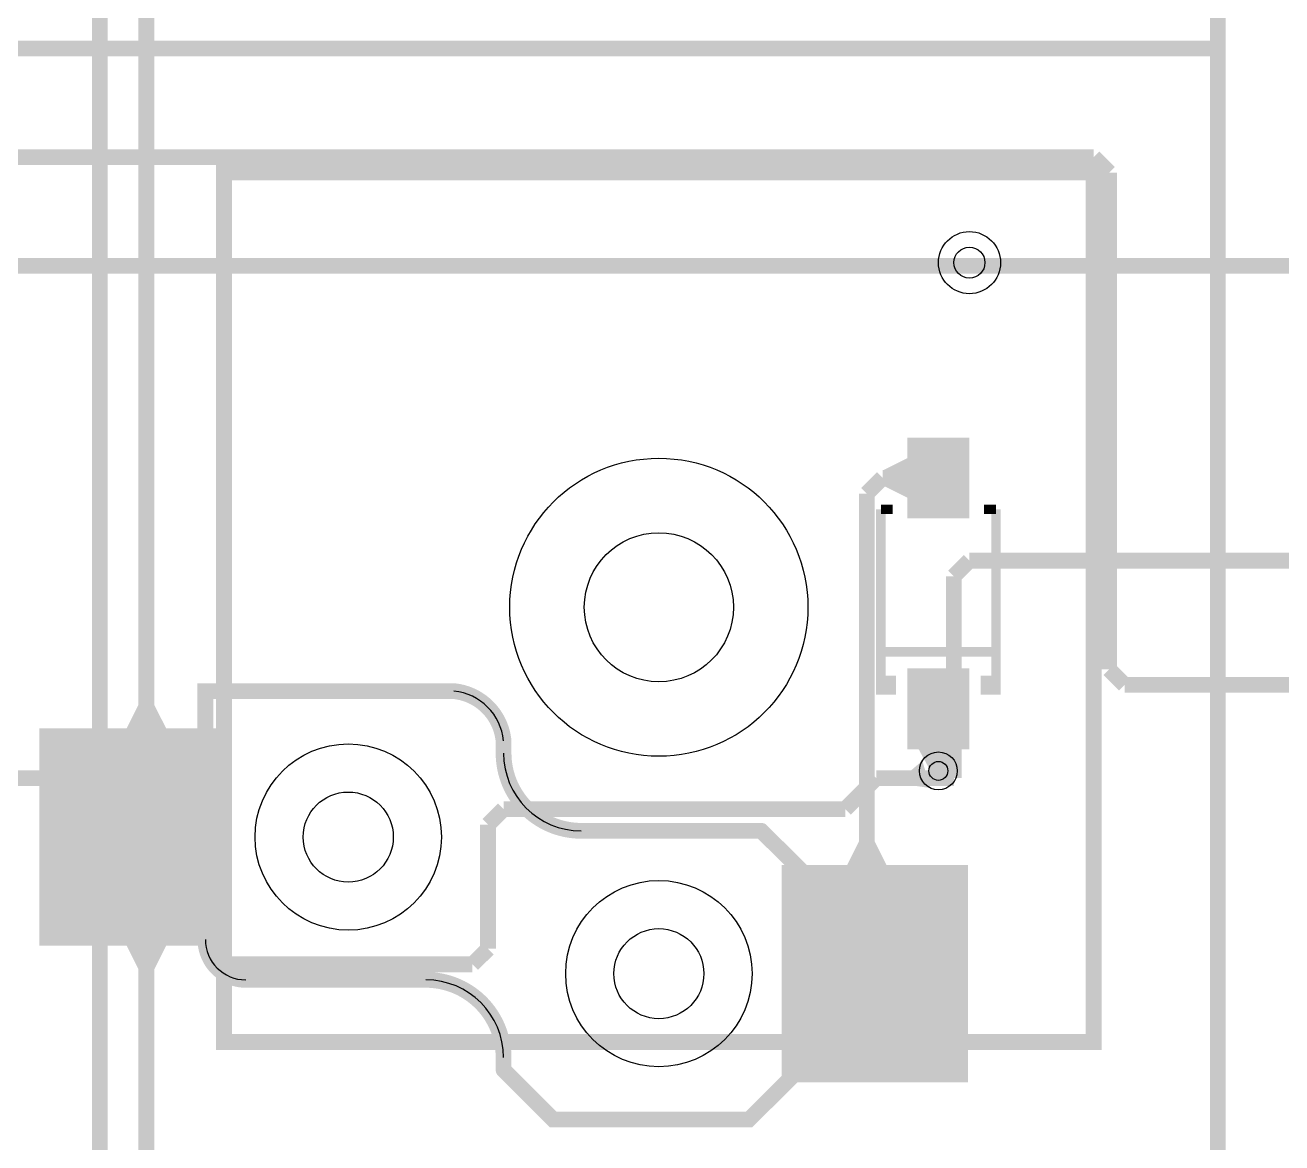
# Model space of a CAD drawing. Header units: millimetres. Extents: x -992 to -826, y 770 to 901.
# Drawn here: x -937.28 to -917.05, y 856.14 to 874.14 of the extents above; entities that cross this region are included whole.
import ezdxf

# ---------------------------------------------------------------- set-up
doc = ezdxf.new("R2010")
doc.units = ezdxf.units.MM
for name, color, linetype, true_color in [('BottomLayer', 7, 'Continuous', 0x0000ff), ('BottomPasteMaskLayer', 7, 'Continuous', 0x800000), ('BottomSilkLayer', 7, 'Continuous', 0x66cc33), ('BottomSolderMaskLayer', 7, 'Continuous', 0xaa00ff), ('Document', 7, 'Continuous', 0xffffff), ('Hole', 7, 'Continuous', 0x222222), ('Multi-Layer', 7, 'Continuous', 0xc0c0c0), ('TopLayer', 7, 'Continuous', 0xff0000), ('TopSilkLayer', 7, 'Continuous', 0xffcc00)]:
    doc.layers.add(name, color=color, linetype=linetype, true_color=true_color)

msp = doc.modelspace()

# ---------------------------------------------------------------- hatches: boundary and pattern name
at = {"layer": 'BottomLayer'}
for points in [[(-922.081838963678, 866.2017526035054), (-922.081838963678, 867.5017526035053), (-923.081838963678, 867.5017526035053), (-923.081838963678, 866.2017526035054)], [(-923.0818364236729, 867.1691643383289), (-923.0818364236729, 866.5341630683263), (-923.4628371856745, 866.7246634493271), (-923.4628371856745, 866.9786639573281)], [(-922.081838963678, 862.4827533655069), (-922.081838963678, 863.7827533655069), (-923.081838963678, 863.7827533655069), (-923.081838963678, 862.4827533655069)], [(-935.014378968758, 862.8177800355602), (-935.6493802387606, 862.8177800355602), (-935.4588798577598, 863.1987807975618), (-935.2048793497588, 863.1987807975618)], [(-937.0568707137415, 859.3177800355602), (-934.0568707137415, 859.3177800355602), (-934.0568707137415, 862.8177800355602), (-937.0568707137415, 862.8177800355602)], [(-922.8993421386843, 862.4827533655069), (-922.2643408686819, 862.4827533655069), (-922.4548412496825, 862.1328168656339), (-922.7088417576836, 862.1328168656339)], [(-922.3532766065533, 862.3344094488191), (-922.8104775209551, 862.3344856489715), (-922.7088417576836, 862.5478282956567), (-922.4548412496825, 862.5477876555755)], [(-923.4162585725172, 860.6176276352554), (-924.0512598425198, 860.6176276352554), (-923.860759461519, 860.998628397257), (-923.606758953518, 860.998628397257)], [(-925.1068580137161, 857.1176276352554), (-922.1068580137162, 857.1176276352554), (-922.1068580137162, 860.6176276352554), (-925.1068580137161, 860.6176276352554)], [(-935.6493802387606, 859.3177774955551), (-935.014378968758, 859.3177774955551), (-935.2048793497588, 858.9367767335536), (-935.4588798577598, 858.9367767335536)]]:
    msp.add_hatch(color=256, dxfattribs=at).paths.add_polyline_path(points)
at = {"layer": 'BottomPasteMaskLayer'}
for points in [[(-922.081838963678, 866.2017526035054), (-922.081838963678, 867.5017526035053), (-923.081838963678, 867.5017526035053), (-923.081838963678, 866.2017526035054)], [(-922.081838963678, 862.4827533655069), (-922.081838963678, 863.7827533655069), (-923.081838963678, 863.7827533655069), (-923.081838963678, 862.4827533655069)], [(-937.0568707137415, 859.3177800355602), (-934.0568707137415, 859.3177800355602), (-934.0568707137415, 862.8177800355602), (-937.0568707137415, 862.8177800355602)], [(-925.1068580137161, 857.1176276352554), (-922.1068580137162, 857.1176276352554), (-922.1068580137162, 860.6176276352554), (-925.1068580137161, 860.6176276352554)]]:
    msp.add_hatch(color=256, dxfattribs=at).paths.add_polyline_path(points)
at = {"layer": 'BottomSilkLayer'}
for points in [[(-923.5843586487174, 863.6677800355602), (-923.2643688087377, 863.6677800355602), (-923.2643688087377, 863.362979425959), (-923.5843586487174, 863.362979425959)], [(-921.5795326390654, 863.6677800355602), (-921.8995224790451, 863.6677800355602), (-921.8995224790451, 863.362979425959), (-921.5795326390654, 863.362979425959)]]:
    msp.add_hatch(color=256, dxfattribs=at).paths.add_polyline_path(points)
at = {"layer": 'BottomSolderMaskLayer'}
for points in [[(-922.081838963678, 866.2017526035054), (-922.081838963678, 867.5017526035053), (-923.081838963678, 867.5017526035053), (-923.081838963678, 866.2017526035054)], [(-922.081838963678, 862.4827533655069), (-922.081838963678, 863.7827533655069), (-923.081838963678, 863.7827533655069), (-923.081838963678, 862.4827533655069)], [(-937.0568707137415, 859.3177800355602), (-934.0568707137415, 859.3177800355602), (-934.0568707137415, 862.8177800355602), (-937.0568707137415, 862.8177800355602)], [(-925.1068580137161, 857.1176276352554), (-922.1068580137162, 857.1176276352554), (-922.1068580137162, 860.6176276352554), (-925.1068580137161, 860.6176276352554)]]:
    msp.add_hatch(color=256, dxfattribs=at).paths.add_polyline_path(points)
at = {"layer": 'Document'}
for points in [[(-922.4859080518162, 867.0027813055627), (-922.6779324358649, 867.0027813055627), (-922.6779324358649, 866.2347853695709), (-922.4859080518162, 866.2347853695709)], [(-922.9659436118873, 866.714820929642), (-922.9659436118873, 866.5227965455932), (-922.1979476758954, 866.5227965455932), (-922.1979476758954, 866.714820929642)], [(-922.4549453898909, 862.9357759715521), (-922.6469697739396, 862.9357759715521), (-922.6469697739396, 863.703771907544), (-922.4549453898909, 863.703771907544)], [(-934.2548590297182, 859.4177063754129), (-934.2548590297182, 863.2907061214124), (-930.3818592837187, 863.2907061214124), (-930.3652824241531, 863.291792626191), (-930.3489891992505, 863.2950335501286), (-930.3332583906065, 863.300373440118), (-930.3183591567184, 863.3077209291614), (-930.3045464276089, 863.3169502996838), (-930.2920565429025, 863.3279036345967), (-930.2811032079895, 863.3403935193031), (-930.2718738374672, 863.3542062484127), (-930.2645263484238, 863.3691054823007), (-930.2591864584343, 863.3848362909447), (-930.2559455344967, 863.4011295158473), (-930.2548590297182, 863.4177063754129), (-930.2559455344967, 863.4342832349786), (-930.2591864584343, 863.4505764598811), (-930.2645263484238, 863.466307268525), (-930.2718738374672, 863.4812065024132), (-930.2811032079895, 863.4950192315227), (-930.2920565429025, 863.5075091162291), (-930.3045464276089, 863.518462451142), (-930.3183591567184, 863.5276918216645), (-930.3332583906065, 863.5350393107077), (-930.3489891992505, 863.5403792006973), (-930.3652824241531, 863.5436201246349), (-930.3818592837187, 863.5447066294134), (-934.3818592837187, 863.5447066294134), (-934.3984361432844, 863.5436201246349), (-934.4147293681868, 863.5403792006973), (-934.4304601768308, 863.5350393107077), (-934.4453594107189, 863.5276918216645), (-934.4591721398285, 863.518462451142), (-934.4716620245349, 863.5075091162291), (-934.4826153594478, 863.4950192315227), (-934.4918447299701, 863.4812065024132), (-934.4991922190135, 863.466307268525), (-934.5045321090031, 863.4505764598811), (-934.5077730329407, 863.4342832349786), (-934.5088595377192, 863.4177063754129), (-934.5088595377192, 859.4177063754129), (-934.5077730329407, 859.4011295158473), (-934.5045321090031, 859.3848362909447), (-934.4991922190135, 859.3691054823007), (-934.4918447299701, 859.3542062484127), (-934.4826153594478, 859.3403935193031), (-934.4716620245349, 859.3279036345967), (-934.4591721398285, 859.3169502996838), (-934.4453594107189, 859.3077209291614), (-934.4304601768308, 859.300373440118), (-934.4147293681868, 859.2950335501286), (-934.3984361432844, 859.291792626191), (-934.3818592837187, 859.2907061214124), (-934.3652824241531, 859.291792626191), (-934.3489891992505, 859.2950335501286), (-934.3332583906065, 859.300373440118), (-934.3183591567184, 859.3077209291614), (-934.3045464276089, 859.3169502996838), (-934.2920565429025, 859.3279036345967), (-934.2811032079895, 859.3403935193031), (-934.2718738374672, 859.3542062484127), (-934.2645263484238, 859.3691054823007), (-934.2591864584343, 859.3848362909447), (-934.2559455344967, 859.4011295158473), (-934.2548590297182, 859.4177063754129)], [(-930.3944831089664, 863.291137922276), (-930.3543455748853, 863.2860822955583), (-930.3145312075903, 863.2789131142586), (-930.275151222695, 863.2696504044364), (-930.2363156224292, 863.2583200401176), (-930.1981328883638, 863.2449536710179), (-930.1607096783838, 863.2295886341353), (-930.1241505287545, 863.2122678494536), (-930.0885575621148, 863.1930397000524), (-930.054030202213, 863.1719578969555), (-930.0206648961804, 863.1490813290975), (-929.988554845121, 863.1244738988258), (-929.9577897437676, 863.098204343399), (-929.9284555299326, 863.070346042979), (-929.9006341444531, 863.040976815655), (-929.8744033023016, 863.0101787000692), (-929.8498362755005, 862.9780377262545), (-929.827001688447, 862.9446436753216), (-929.8059633262213, 862.9100898286694), (-929.7867799564121, 862.874472707416), (-929.7695051649584, 862.837891802782), (-929.754187206464, 862.800449298176), (-929.7408688694064, 862.7622497837599), (-929.7295873566129, 862.7233999642918), (-929.7203741813398, 862.6840083610623), (-929.7132550792452, 862.6441850087551), (-929.7082499365, 862.6040411480825), (-929.7058319834439, 862.5881792563353), (-929.7014333491653, 862.5727488278492), (-929.6951242430225, 862.5579961573635), (-929.6870053686125, 862.5441567214973), (-929.6772063163779, 862.5314514201596), (-929.6658834951323, 862.5200830506272), (-929.6532176355219, 862.5102330705711), (-929.6394109052692, 862.5020587016957), (-929.6246836822487, 862.4956904202254), (-929.6092710368964, 862.4912298742919), (-929.5934189801038, 862.4887482614643), (-929.5773805364839, 862.48828519232), (-929.5614117056866, 862.4898480581958), (-929.5457673762278, 862.4934119132101), (-929.5306972570542, 862.4989198724397), (-929.5164418917823, 862.5062840198952), (-929.5032288192311, 862.5153868118043), (-929.4912689415323, 862.5260829528004), (-929.4807531577889, 862.5382017150738), (-929.4718493170153, 862.5515496634653), (-929.4646995389944, 862.5659137430054), (-929.4594179458138, 862.5810646796185), (-929.4560888402923, 862.5967606397104), (-929.4547653603693, 862.6127510902254), (-929.4554686309374, 862.6287807975617), (-929.4610809361277, 862.6751389925124), (-929.4688103081855, 862.7211915387636), (-929.4786405289883, 862.766841806754), (-929.4905509723167, 862.8119940110008), (-929.5045166471331, 862.8565534110816), (-929.520508250019, 862.9004265104223), (-929.538492226661, 862.9435212524771), (-929.5584308422558, 862.9857472138847), (-929.580282260687, 863.0270157941991), (-929.604000632308, 863.0672404017955), (-929.6295361901451, 863.1063366355601), (-929.6568353543217, 863.1442224619849), (-929.6858408444813, 863.180818387294), (-929.7164917999762, 863.2160476242411), (-929.7487239075681, 863.2498362532281), (-929.7824695363728, 863.2821133774061), (-929.8176578797666, 863.3128112714354), (-929.8542151039559, 863.3418655235888), (-929.8920645028991, 863.369215170904), (-929.9311266592539, 863.3948028270987), (-929.9713196110152, 863.4185748029809), (-930.0125590234911, 863.440481219102), (-930.0547583662577, 863.460476110417), (-930.0978290947218, 863.4785175227288), (-930.1416808359083, 863.4945676007202), (-930.1862215780861, 863.5085926673826), (-930.2313578638302, 863.5205632946787), (-930.2769949861188, 863.5304543652903), (-930.3230371870521, 863.5382451253201), (-930.3693878587758, 863.5439192278386), (-930.385992496216, 863.5444757322512), (-930.402527717081, 863.5428601355752), (-930.4187105991532, 863.5391000811184), (-930.4342642488288, 863.5332599044559), (-930.4489225388451, 863.5254395326314), (-930.4624346617919, 863.5157727743771), (-930.4745694214956, 863.5044250306096), (-930.4851191888497, 863.4915904643741), (-930.493903454407, 863.4774886786611), (-930.5007719169458, 863.4623609589376), (-930.5056070551659, 863.4464661446867), (-930.5083261385104, 863.4300762005914), (-930.5088826427086, 863.4134715631442), (-930.5072670458193, 863.3969363422999), (-930.5035069911537, 863.3807534602763), (-930.4976668142905, 863.3651998106761), (-930.4898464422768, 863.3505415207607), (-930.4801796838481, 863.3370293979385), (-930.468831939924, 863.3248946383814), (-930.4559973735523, 863.3143448711928), (-930.441895587726, 863.3055606058175), (-930.4267678679139, 863.298692143474), (-930.4108730536005, 863.293857005459), (-930.3944831094702, 863.291137922326)], [(-929.7089611379224, 862.6175539751081), (-929.7089611379224, 862.4174523749049), (-929.7078746331439, 862.4008755153393), (-929.7046337092063, 862.3845822904367), (-929.6992938192167, 862.3688514817927), (-929.6919463301733, 862.3539522479047), (-929.682716959651, 862.3401395187951), (-929.6717636247381, 862.3276496340887), (-929.6592737400317, 862.3166962991758), (-929.6454610109221, 862.3074669286534), (-929.630561777034, 862.3001194396101), (-929.61483096839, 862.2947795496206), (-929.5985377434876, 862.291538625683), (-929.5819608839219, 862.2904521209044), (-929.5653840243563, 862.291538625683), (-929.5490907994537, 862.2947795496206), (-929.5333599908097, 862.3001194396101), (-929.5184607569216, 862.3074669286534), (-929.5046480278121, 862.3166962991758), (-929.4921581431057, 862.3276496340887), (-929.4812048081927, 862.3401395187951), (-929.4719754376704, 862.3539522479047), (-929.464627948627, 862.3688514817927), (-929.4592880586375, 862.3845822904367), (-929.4560471346999, 862.4008755153393), (-929.4549606299214, 862.4174523749049), (-929.4549606299214, 862.6175539751081), (-929.4560471346999, 862.6341308346738), (-929.4592880586375, 862.6504240595763), (-929.464627948627, 862.6661548682202), (-929.4719754376704, 862.6810541021084), (-929.4812048081927, 862.694866831218), (-929.4921581431057, 862.7073567159243), (-929.5046480278121, 862.7183100508372), (-929.5184607569216, 862.7275394213597), (-929.5333599908097, 862.7348869104029), (-929.5490907994537, 862.7402268003925), (-929.5653840243563, 862.7434677243301), (-929.5819608839219, 862.7445542291086), (-929.5985377434876, 862.7434677243301), (-929.61483096839, 862.7402268003925), (-929.630561777034, 862.7348869104029), (-929.6454610109221, 862.7275394213597), (-929.6592737400317, 862.7183100508372), (-929.6717636247381, 862.7073567159243), (-929.682716959651, 862.694866831218), (-929.6919463301733, 862.6810541021084), (-929.6992938192167, 862.6661548682202), (-929.7046337092063, 862.6504240595763), (-929.7078746331439, 862.6341308346738), (-929.7089611379224, 862.6175539751081)], [(-929.4544526289053, 862.4177825755659), (-929.4533805319254, 862.3688000509264), (-929.4501729290571, 862.3199109069799), (-929.4448359258032, 862.2712082016315), (-929.4373796808677, 862.2227846379104), (-929.4278183868194, 862.1747323875145), (-929.4161702430767, 862.1271429153664), (-929.4024574212667, 862.0801068055146), (-929.3867060230218, 862.0337135887116), (-929.3689460302974, 861.9880515719974), (-929.3492112483021, 861.9432076706106), (-929.3275392411522, 861.8992672425509), (-929.303971260369, 861.8563139261038), (-929.2785521663606, 861.8144294806405), (-929.2513303430305, 861.773693630992), (-929.222357605683, 861.7341839156985), (-929.1916891023943, 861.6959755394178), (-929.1593832090418, 861.6591412297773), (-929.1255014181886, 861.6237510989416), (-929.0901082220353, 861.589872510157), (-929.0532709896628, 861.557569949529), (-929.0150598387988, 861.526904903277), (-928.9755475023521, 861.4979357406982), (-928.9348091899701, 861.4707176030645), (-928.89292244488, 861.4453022986645), (-928.8499669962905, 861.4217382041886), (-928.806024607631, 861.4000701726472), (-928.7611789209191, 861.3803394479946), (-928.7155152975524, 861.3625835866238), (-928.6691206558282, 861.3468363858799), (-928.6220833054983, 861.3331278197284), (-928.5744927796766, 861.3214839817014), (-928.5264396644172, 861.31192703523), (-928.478015426289, 861.3044751714577), (-928.4293122382733, 861.2991425746136), (-928.3804228043182, 861.2959393950144), (-928.3314401828804, 861.2948717297436), (-928.3148633233149, 861.2937852249651), (-928.2985700984123, 861.2905443010275), (-928.2828392897683, 861.285204411038), (-928.2679400558802, 861.2778569219946), (-928.2541273267707, 861.2686275514723), (-928.2416374420643, 861.2576742165593), (-928.2306841071513, 861.2451843318529), (-928.221454736629, 861.2313716027434), (-928.2141072475856, 861.2164723688553), (-928.2087673575961, 861.2007415602113), (-928.2055264336585, 861.1844483353087), (-928.20443992888, 861.1678714757431), (-928.2055264336585, 861.1512946161774), (-928.2087673575961, 861.135001391275), (-928.2141072475856, 861.119270582631), (-928.221454736629, 861.1043713487428), (-928.2306841071513, 861.0905586196333), (-928.2416374420643, 861.0780687349269), (-928.2541273267707, 861.067115400014), (-928.2679400558802, 861.0578860294916), (-928.2828392897683, 861.0505385404483), (-928.2985700984123, 861.0451986504587), (-928.3148633233149, 861.0419577265211), (-928.3314401828804, 861.0408712217426), (-928.3854992111612, 861.0419317821256), (-928.4394749274197, 861.0451138225657), (-928.4932841089224, 861.0504124368175), (-928.5468437897082, 861.0578194551856), (-928.6000713885098, 861.0673234571209), (-928.6528848360825, 861.0789097888296), (-928.7052027017427, 861.0925605858669), (-928.7569443189219, 861.1082548006817), (-928.8080299095438, 861.125968235069), (-928.8583807070297, 861.1456735774793), (-928.9079190777456, 861.1673404451302), (-928.9565686407017, 861.1909354308509), (-929.0042543853211, 861.2164221545924), (-929.0509027870951, 861.2437613195194), (-929.0964419209473, 861.2729107726013), (-929.1408015721317, 861.3038255696049), (-929.1839133444939, 861.3364580443927), (-929.2257107659276, 861.3707578824167), (-929.2661293908651, 861.4066721982969), (-929.3051068996434, 861.4441456173619), (-929.3425831945916, 861.4831203610293), (-929.3785004926931, 861.5235363358915), (-929.4128034146784, 861.5653312263717), (-929.4454390704122, 861.6084405908044), (-929.4763571404424, 861.6527979607962), (-929.5055099535847, 861.6983349437098), (-929.5328525604253, 861.7449813281157), (-929.5583428026264, 861.7926651920479), (-929.581941377928, 861.8413130138975), (-929.6036119007463, 861.8908497857723), (-929.623320958275, 861.9411991291474), (-929.6410381620034, 861.992283412631), (-929.6567361945702, 862.0440238716598), (-929.670390851884, 862.0963407299429), (-929.6819810804416, 862.1491533224655), (-929.6914890097901, 862.2023802198623), (-929.6988999800799, 862.2559393539698), (-929.7042025646688, 862.3097481443638), (-929.7073885877396, 862.363723625686), (-929.7084531369064, 862.4177825755653), (-929.7073666321278, 862.434359435131), (-929.7041257081902, 862.4506526600335), (-929.6987858182007, 862.4663834686775), (-929.6914383291573, 862.4812827025655), (-929.682208958635, 862.4950954316752), (-929.671255623722, 862.5075853163814), (-929.6587657390157, 862.5185386512944), (-929.6449530099061, 862.5277680218168), (-929.630053776018, 862.5351155108601), (-929.614322967374, 862.5404554008496), (-929.5980297424716, 862.5436963247873), (-929.5814528829059, 862.5447828295659), (-929.5648760233402, 862.5436963247873), (-929.5485827984377, 862.5404554008496), (-929.5328519897937, 862.5351155108601), (-929.5179527559056, 862.5277680218168), (-929.504140026796, 862.5185386512944), (-929.4916501420897, 862.5075853163814), (-929.4806968071767, 862.4950954316752), (-929.4714674366544, 862.4812827025655), (-929.464119947611, 862.4663834686775), (-929.4587800576215, 862.4506526600335), (-929.4555391336839, 862.434359435131), (-929.4544526289053, 862.4177825755653)], [(-929.6716738633478, 857.2279171958346), (-928.8716738633478, 856.4279171958345), (-928.8591816176679, 856.4169648037337), (-928.8453665868432, 856.4077368018823), (-928.8304651827114, 856.4003911058799), (-928.8147324078404, 856.395053420078), (-928.7984374917578, 856.3918150864451), (-928.7818592837186, 856.3907315214632), (-925.6318465836932, 856.3907315214632), (-925.6152683756542, 856.3918150864451), (-925.5989734595715, 856.395053420078), (-925.5832406847005, 856.4003911058799), (-925.5683392805688, 856.4077368018823), (-925.5545242497441, 856.4169648037337), (-925.5420320040641, 856.4279171958345), (-924.6920447040895, 857.2779044958091), (-924.6810923119887, 857.2903967414891), (-924.6718643101373, 857.3042117723138), (-924.6645186141349, 857.3191131764456), (-924.659180928333, 857.3348459513165), (-924.6559425947002, 857.3511408673992), (-924.6548590297182, 857.3677190754383), (-924.6548590297182, 860.5177317754637), (-924.6559425947002, 860.5343099835029), (-924.659180928333, 860.5506048995856), (-924.6645186141349, 860.5663376744565), (-924.6718643101373, 860.5812390785882), (-924.6810923119887, 860.5950541094129), (-924.6920447040895, 860.6075463550928), (-925.3420320040641, 861.2575336550675), (-925.354524249744, 861.2684860471683), (-925.3683392805688, 861.2777140490198), (-925.3832406847006, 861.2850597450222), (-925.3989734595715, 861.290397430824), (-925.4152683756541, 861.2936357644569), (-925.4318465836933, 861.2947193294389), (-928.2818592837186, 861.2947193294389), (-928.2984361432843, 861.2936328246602), (-928.3147293681868, 861.2903919007226), (-928.3304601768308, 861.2850520107331), (-928.345359410719, 861.2777045216898), (-928.3591721398285, 861.2684751511674), (-928.3716620245349, 861.2575218162544), (-928.3826153594478, 861.2450319315482), (-928.3918447299702, 861.2312192024385), (-928.3991922190135, 861.2163199685505), (-928.4045321090031, 861.2005891599065), (-928.4077730329407, 861.184295935004), (-928.4088595377192, 861.1677190754383), (-928.4077730329407, 861.1511422158726), (-928.4045321090031, 861.1348489909701), (-928.3991922190135, 861.1191181823261), (-928.3918447299702, 861.1042189484381), (-928.3826153594478, 861.0904062193285), (-928.3716620245349, 861.0779163346222), (-928.3591721398285, 861.0669629997092), (-928.345359410719, 861.0577336291868), (-928.3304601768308, 861.0503861401435), (-928.3147293681868, 861.045046250154), (-928.2984361432843, 861.0418053262164), (-928.2818592837186, 861.0407188214378), (-925.4844500889003, 861.0407188214378), (-924.9088595377192, 860.4651282702567), (-924.9088595377192, 857.4203225806453), (-925.6844500889003, 856.6447320294642), (-928.7292557785116, 856.6447320294642), (-929.4920447040895, 857.4075463550929), (-929.5045362353918, 857.4185011337162), (-929.5183507854409, 857.4277317206911), (-929.5332519834601, 857.4350801781181), (-929.5489848658245, 857.4404207718558), (-929.56528023856, 857.4436621228663), (-929.5818592833265, 857.4447487707362), (-929.5984383280768, 857.4436621226193), (-929.6147337007641, 857.4404207713662), (-929.6304665830489, 857.4350801773942), (-929.6453677809586, 857.4277317197452), (-929.6591823308704, 857.4185011325646), (-929.6716738620095, 857.4075463537553), (-929.682628640819, 857.3950548226162), (-929.6918592279997, 857.3812402727045), (-929.6992076856488, 857.366339074795), (-929.7045482796209, 857.3506061925101), (-929.7077896308742, 857.3343108198229), (-929.708876278991, 857.3177317750726), (-929.7077896311214, 857.3011527303061), (-929.704548280111, 857.2848573575706), (-929.6992076863735, 857.2691244752061), (-929.6918592289466, 857.2542232771868), (-929.6826286419717, 857.2404087271376), (-929.6716738633486, 857.2279171958353)], [(-933.7315671831345, 858.8949225298452), (-933.7644069256734, 858.8959513992125), (-933.7971172572384, 858.8990403263903), (-933.8295690771133, 858.9041771200402), (-933.8616343048728, 858.9113415063313), (-933.8931863858884, 858.9205052089559), (-933.9241007908122, 858.9316320607302), (-933.9542555070684, 858.9446781463387), (-933.9835315204107, 858.9595919756584), (-934.011813284646, 858.9763146869798), (-934.0389891776709, 858.9947802793206), (-934.0649519420202, 859.0149158729186), (-934.0895991081895, 859.0366419968716), (-934.1128333990602, 859.0598729027931), (-934.1345631138319, 859.0845169032424), (-934.1547024899455, 859.1104767335952), (-934.1731720415706, 859.137649935927), (-934.1898988733183, 859.1659292633923), (-934.2048169679439, 859.1952031035048), (-934.2178674469036, 859.2253559186491), (-934.2289988027347, 859.2562687020818), (-934.2381671023452, 859.2878194476269), (-934.2453361604081, 859.3198836312075), (-934.2504776821772, 859.3523347023162), (-934.2535713751604, 859.3850445834826), (-934.2546050292101, 859.4178841757684), (-934.2556915339887, 859.4344610353342), (-934.2589324579263, 859.4507542602367), (-934.2642723479158, 859.4664850688806), (-934.2716198369592, 859.4813843027688), (-934.2808492074815, 859.4951970318783), (-934.2918025423945, 859.5076869165847), (-934.3042924271008, 859.5186402514977), (-934.3181051562104, 859.52786962202), (-934.3330043900985, 859.5352171110633), (-934.3487351987425, 859.5405570010529), (-934.365028423645, 859.5437979249905), (-934.3816052832107, 859.544884429769), (-934.3981821427764, 859.5437979249905), (-934.4144753676788, 859.5405570010529), (-934.4302061763228, 859.5352171110633), (-934.4451054102109, 859.52786962202), (-934.4589181393205, 859.5186402514977), (-934.4714080240268, 859.5076869165847), (-934.4823613589398, 859.4951970318783), (-934.4915907294621, 859.4813843027688), (-934.4989382185055, 859.4664850688806), (-934.504278108495, 859.4507542602367), (-934.5075190324326, 859.4344610353342), (-934.5086055372112, 859.4178841757692), (-934.5075392407517, 859.3772172872111), (-934.5043459325249, 859.336661947295), (-934.4990343662595, 859.2963293292677), (-934.4916191024072, 859.256329995834), (-934.4821204682283, 859.2167735960752), (-934.4705645020697, 859.1777685648705), (-934.4569828819858, 859.1394218256476), (-934.4414128389013, 859.1018384972759), (-934.4238970545504, 859.0651216059082), (-934.4044835444745, 859.0293718025567), (-934.3832255263992, 858.9946870871817), (-934.3601812743492, 858.9611625400468), (-934.3354139589039, 858.9288900610783), (-934.3089914740292, 858.8979581179422), (-934.2809862509616, 858.8684515035297), (-934.2514750596551, 858.8404511035181), (-934.2205387983331, 858.8140336746396), (-934.1882622717244, 858.7892716342711), (-934.1547339585904, 858.7662328619181), (-934.1200457691813, 858.7449805131384), (-934.0842927932838, 858.7255728464161), (-934.047573039555, 858.708063063458), (-934.0099871668539, 858.6924991633543), (-933.9716382083076, 858.6789238109998), (-933.9326312888695, 858.6673742201374), (-933.8930733371435, 858.6578820513453), (-933.853072792263, 858.6504733252466), (-933.8127393066302, 858.6451683511802), (-933.7721834453284, 858.6419816715269), (-933.7315163830328, 858.6409220218442), (-933.7149397406414, 858.6420118417623), (-933.6986471637704, 858.6452560241452), (-933.6829174229313, 858.6505990601324), (-933.6680196583542, 858.6579495288955), (-933.6542087749251, 858.6671816618743), (-933.6417210806918, 858.6781374947118), (-933.6307702435676, 858.6906295700682), (-933.6215436354144, 858.7044441450677), (-933.6141991260578, 858.7193448484987), (-933.608862382091, 858.7350767251911), (-933.6056247166841, 858.7513705983691), (-933.6045415271906, 858.7679476753416), (-933.6056313472833, 858.7845243177217), (-933.608875529838, 858.8008168945584), (-933.6142185659909, 858.8165466353413), (-933.621569034911, 858.8314443998408), (-933.6308011680353, 858.8452552831726), (-933.6417570010044, 858.8577429772906), (-933.6542490764762, 858.8686938142832), (-933.6680636515728, 858.8779204222908), (-933.6829643550813, 858.8852649314904), (-933.6986962318299, 858.8906016752914), (-933.714990105042, 858.8938393405266), (-933.7315671820259, 858.8949225298454)], [(-930.8318465836933, 858.8947193294388), (-933.7318719837441, 858.8947193294388), (-933.7484488433097, 858.8936328246602), (-933.7647420682123, 858.8903919007226), (-933.7804728768563, 858.8850520107331), (-933.7953721107443, 858.8777045216898), (-933.8091848398539, 858.8684751511674), (-933.8216747245602, 858.8575218162545), (-933.8326280594732, 858.8450319315481), (-933.8418574299956, 858.8312192024385), (-933.8492049190388, 858.8163199685505), (-933.8545448090284, 858.8005891599065), (-933.857785732966, 858.7842959350039), (-933.8588722377445, 858.7677190754383), (-933.857785732966, 858.7511422158726), (-933.8545448090284, 858.7348489909701), (-933.8492049190388, 858.7191181823262), (-933.8418574299956, 858.7042189484381), (-933.8326280594732, 858.6904062193285), (-933.8216747245602, 858.6779163346222), (-933.8091848398539, 858.6669629997092), (-933.7953721107443, 858.6577336291869), (-933.7804728768563, 858.6503861401435), (-933.7647420682123, 858.6450462501539), (-933.7484488433097, 858.6418053262163), (-933.7318719837441, 858.6407188214378), (-930.8318465836933, 858.6407188214378), (-930.8152697241276, 858.6418053262163), (-930.7989764992251, 858.6450462501539), (-930.7832456905811, 858.6503861401435), (-930.768346456693, 858.6577336291869), (-930.7545337275834, 858.6669629997092), (-930.7420438428771, 858.6779163346222), (-930.7310905079642, 858.6904062193285), (-930.7218611374417, 858.7042189484381), (-930.7145136483985, 858.7191181823262), (-930.709173758409, 858.7348489909701), (-930.7059328344712, 858.7511422158726), (-930.7048463296927, 858.7677190754383), (-930.7059328344712, 858.7842959350039), (-930.709173758409, 858.8005891599065), (-930.7145136483985, 858.8163199685505), (-930.7218611374417, 858.8312192024385), (-930.7310905079642, 858.8450319315481), (-930.7420438428771, 858.8575218162545), (-930.7545337275834, 858.8684751511674), (-930.768346456693, 858.8777045216898), (-930.7832456905811, 858.8850520107331), (-930.7989764992251, 858.8903919007226), (-930.8152697241276, 858.8936328246602), (-930.8318465836933, 858.8947193294388)], [(-929.7085801371604, 857.5179095758252), (-929.709647925569, 857.566895016741), (-929.7128514740396, 857.6157872540695), (-929.7181846840842, 857.6644932132984), (-929.72563740305, 857.7129201745267), (-929.7351954434456, 857.7609759489726), (-929.7468406099501, 857.8085690544699), (-929.7605507340508, 857.8556088896199), (-929.776299716244, 857.9020059062661), (-929.7940575757208, 857.947671779964), (-929.8137905074394, 857.9925195781216), (-929.8354609464798, 858.0364639254896), (-929.8590276395537, 858.0794211666876), (-929.8844457235382, 858.1213095254565), (-929.9116668108791, 858.1620492603325), (-929.9406390817055, 858.2015628164488), (-929.9713073824771, 858.2397749731739), (-930.0036133309783, 858.2766129873064), (-930.0374954274585, 858.3120067315544), (-930.072889171707, 858.3458888280343), (-930.1097271858398, 858.3781947765351), (-930.1479393425651, 858.4088630773064), (-930.1874528986817, 858.4378353481324), (-930.2281926335581, 858.4650564354728), (-930.2700809923273, 858.4904745194568), (-930.3130382335256, 858.5140412125303), (-930.3569825808938, 858.5357116515702), (-930.4018303790515, 858.5554445832884), (-930.4474962527497, 858.5732024427646), (-930.493893269396, 858.5889514249574), (-930.5409331045462, 858.6026615490575), (-930.5885262100436, 858.6143067155616), (-930.6365819844895, 858.6238647559567), (-930.6850089457179, 858.631317474922), (-930.733714904947, 858.6366506849661), (-930.7826071422755, 858.6398542334362), (-930.8315925831853, 858.6409220218442), (-930.848169442751, 858.6420085266227), (-930.8644626676535, 858.6452494505603), (-930.8801934762974, 858.6505893405499), (-930.8950927101855, 858.6579368295932), (-930.908905439295, 858.6671662001156), (-930.9213953240014, 858.6781195350285), (-930.9323486589144, 858.6906094197349), (-930.9415780294368, 858.7044221488445), (-930.9489255184801, 858.7193213827326), (-930.9542654084696, 858.7350521913766), (-930.9575063324072, 858.751345416279), (-930.9585928371857, 858.7679222758447), (-930.9575063324072, 858.7844991354103), (-930.9542654084696, 858.8007923603129), (-930.9489255184801, 858.8165231689569), (-930.9415780294368, 858.831422402845), (-930.9323486589144, 858.8452351319545), (-930.9213953240014, 858.8577250166609), (-930.908905439295, 858.8686783515739), (-930.8950927101855, 858.8779077220962), (-930.8801934762974, 858.8852552111396), (-930.8644626676535, 858.8905951011291), (-930.848169442751, 858.8938360250667), (-930.8315925831853, 858.8949225298452), (-930.7775310169042, 858.8938618697172), (-930.7235527743877, 858.8906795304028), (-930.6697410900827, 858.8853804190694), (-930.6161789416028, 858.8779727069461), (-930.562948921778, 858.8684678167248), (-930.5101331112954, 858.8568804049453), (-930.4578129521318, 858.8432283393961), (-930.4060691219692, 858.8275326715614), (-930.3549814097906, 858.80981760416), (-930.3046285928451, 858.7901104538248), (-930.2550883151736, 858.7684416089804), (-930.2064369678808, 858.7448444829843), (-930.1587495713416, 858.7193554626032), (-930.1120996595184, 858.692013851905), (-930.0665591665726, 858.6628618116519), (-930.0221983159413, 858.631944294288), (-929.9790855120536, 858.5993089746233), (-929.9372872348505, 858.5650061763188), (-929.8968679372728, 858.5290887942873), (-929.857889945875, 858.4916122131297), (-929.8204133647173, 858.4526342217318), (-929.7844959826857, 858.4122149241541), (-929.7501931843813, 858.370416646951), (-929.7175578647166, 858.3273038430633), (-929.6866403473527, 858.282942992432), (-929.6574883070996, 858.2374024994862), (-929.6301466964014, 858.1907525876629), (-929.6046576760203, 858.1430651911238), (-929.5810605500242, 858.094413843831), (-929.5593917051798, 858.0448735661595), (-929.5396845548446, 857.994520749214), (-929.5219694874432, 857.9434330370354), (-929.5062738196085, 857.8916892068728), (-929.4926217540593, 857.8393690477092), (-929.4810343422798, 857.7865532372266), (-929.4715294520585, 857.7333232174018), (-929.4641217399352, 857.679761068922), (-929.4588226286018, 857.6259493846169), (-929.4556402892874, 857.5719711421004), (-929.4545796291593, 857.5179095758193), (-929.4556661339379, 857.5013327162536), (-929.4589070578755, 857.4850394913511), (-929.464246947865, 857.4693086827072), (-929.4715944369084, 857.4544094488191), (-929.4808238074307, 857.4405967197094), (-929.4917771423437, 857.4281068350032), (-929.50426702705, 857.4171535000902), (-929.5180797561596, 857.4079241295678), (-929.5329789900477, 857.4005766405245), (-929.5487097986917, 857.395236750535), (-929.5650030235942, 857.3919958265974), (-929.5815798831599, 857.3909093218188), (-929.5981567427256, 857.3919958265974), (-929.614449967628, 857.395236750535), (-929.630180776272, 857.4005766405245), (-929.6450800101601, 857.4079241295678), (-929.6588927392697, 857.4171535000902), (-929.671382623976, 857.4281068350032), (-929.682335958889, 857.4405967197094), (-929.6915653294113, 857.4544094488191), (-929.6989128184547, 857.4693086827072), (-929.7042527084442, 857.4850394913511), (-929.7074936323818, 857.5013327162536), (-929.7085801371604, 857.5179095758193)]]:
    msp.add_hatch(color=256, dxfattribs=at).paths.add_polyline_path(points)
at = {"layer": 'TopLayer'}
for points in [[(-922.2779908559818, 862.1559740919483), (-922.642852425705, 862.4314884429771), (-922.4588493776988, 862.559900939802), (-922.2048488696978, 862.3681000762003)], [(-922.7121920243842, 861.8572847345696), (-922.8390195580392, 862.2965430530862), (-923.0172618745239, 862.144726949454), (-922.9439243078488, 861.890726441453)]]:
    msp.add_hatch(color=256, dxfattribs=at).paths.add_polyline_path(points)

# ---------------------------------------------------------------- linework, layer by layer
at = {"layer": 'BottomLayer', "const_width": 0.25400050800101603}
for points in [[(-935.3319786639574, 879.0177800355602), (-935.3319786639574, 861.0177800355602)], [(-923.7337566675135, 866.5976631953265), (-923.4797561595124, 866.8516637033275)], [(-923.479806959614, 866.8516637033275), (-922.5819151638304, 866.8516637033275)], [(-923.7338074676151, 858.8676657353317), (-923.7338074676151, 866.5976631953265)], [(-922.5819151638304, 863.1328422656846), (-922.5819151638304, 862.1328422656846)], [(-935.5569723139447, 861.0677673355349), (-935.3318770637542, 861.0177292354587)], [(-935.3318770637542, 861.0177292354587), (-935.5569723139447, 861.0677673355349)], [(-935.3319786639574, 861.0177800355602), (-935.3319786639574, 843.0177800355602)], [(-923.6067564135129, 858.86761493523), (-923.7337566675135, 858.86761493523)]]:
    msp.add_lwpolyline(points, dxfattribs=at)
at = {"layer": 'BottomSilkLayer', "const_width": 0.25400050800101603}
msp.add_lwpolyline([(-877.0819913639829, 899.2677927355857), (-975.0819913639829, 899.2677927355857), (-975.0819913639829, 870.2677927355857), (-877.0819913639829, 870.2677927355857), (-877.0819913639829, 899.2677927355857)], close=True, dxfattribs=at)
at = {"layer": 'BottomSilkLayer'}
for points, const_width in [([(-923.5081788163577, 863.5915671831345), (-923.5081788163577, 866.3440182880368)], 0.15240030480060962), ([(-923.5081788163577, 866.3440182880368), (-923.315138430277, 866.3440182880368)], 0.15240030480060962), ([(-921.6557023114048, 866.3440182880368), (-921.8487426974855, 866.3440182880368)], 0.15240030480060962), ([(-921.6557023114048, 863.5915671831345), (-921.6557023114048, 866.3440182880368)], 0.15240030480060962), ([(-921.7057150114301, 864.0510033020067), (-923.4581661163323, 864.0510033020067)], 0.15240030480060962), ([(-934.3824739649481, 862.367487934976), (-934.3824739649481, 863.4165100330202), (-934.3824739649481, 863.4165100330202), (-930.381965963932, 863.4165100330202)], 0.25400050800101603), ([(-929.581457962916, 862.617932435865), (-929.581457962916, 862.4177800355602)], 0.25400050800101603), ([(-928.3319532639066, 861.1675133350268), (-925.4319532639066, 861.1675133350268)], 0.25400050800101603), ([(-924.7819405638812, 860.5174752349507), (-925.4319532639066, 861.1674879349761), (-925.4319532639066, 861.1675133350268)], 0.25400050800101603), ([(-924.7819405638812, 860.5174752349507), (-924.7819405638812, 860.1675387350776)], 0.25400050800101603), ([(-934.3818643637288, 859.4177038354078), (-934.3818643637288, 859.7677165354332)], 0.25400050800101603), ([(-930.8315976631955, 858.7679197358397), (-933.7315468630939, 858.7679197358397)], 0.25400050800101603), ([(-924.7818643637288, 857.5677165354332), (-924.7818643637288, 857.3677165354333), (-925.6318516637034, 856.5177292354587), (-928.7818643637288, 856.5177292354587), (-929.5818643637289, 857.3177292354586)], 0.25400050800101603), ([(-929.5818643637289, 857.3177292354586), (-929.5818643637289, 857.5177292354587)], 0.25400050800101603)]:
    msp.add_lwpolyline(points, dxfattribs=dict(at, const_width=const_width))
for centre, radius, start, end in [((-930.4695361183558, 862.5298413928817), 0.8924307848615699, 5.591265235738376, 84.33238645424375), ((-928.3319735849796, 862.4175031747484), 1.2499872999746, 180.0023285168551, 270), ((-933.7318719837441, 859.4177063754129), 0.6499872999746, 180.00000000000006, 270), ((-930.8318465836933, 857.5177317754637), 1.2499872999746, 0, 90)]:
    msp.add_arc(centre, radius, start, end, dxfattribs=at)
at = {"layer": 'Document', "const_width": 0.25400050800101603}
for points in [[(-936.0818643637289, 873.7677419354841), (-936.0818643637289, 891.7677927355857), (-954.0819151638304, 891.7677927355857), (-954.0819151638304, 873.7677419354841), (-936.0818643637289, 873.7677419354841)], [(-918.081838963678, 873.7677419354841), (-918.081838963678, 891.7677927355857), (-936.0818643637289, 891.7677927355857), (-936.0818643637289, 873.7677419354841), (-918.081838963678, 873.7677419354841)], [(-936.0818643637289, 855.7677165354332), (-936.0818643637289, 873.7677419354841), (-954.0819151638304, 873.7677419354841), (-954.0819151638304, 855.7677165354332), (-936.0818643637289, 855.7677165354332)], [(-918.081838963678, 855.7677165354332), (-918.081838963678, 873.7677419354841), (-936.0818643637289, 873.7677419354841), (-936.0818643637289, 855.7677165354332), (-918.081838963678, 855.7677165354332)]]:
    msp.add_lwpolyline(points, close=True, dxfattribs=at)
at = {"layer": 'Document'}
for centre, radius in [((-922.0817881635764, 870.3177546355095), 0.24993649987299976), ((-927.0817881635764, 864.7678435356872), 1.1998983997967998), ((-932.0817881635764, 861.0678181356365), 0.7249174498348998), ((-927.0817881635764, 858.8676657353317), 0.7249174498348998)]:
    msp.add_circle(centre, radius, dxfattribs=at)
at = {"layer": 'Hole'}
msp.add_circle((-922.5819151638304, 862.1328422656846), 0.15240030480060962, dxfattribs=at)
at = {"layer": 'Multi-Layer'}
for centre, radius in [((-922.0817881635764, 870.3177546355095), 0.5), ((-927.0817881635764, 864.7678435356872), 2.4000000000000004), ((-932.0817881635764, 861.0678181356365), 1.5000000000000002), ((-922.5819151638304, 862.1328422656846), 0.30480060960121924), ((-927.0817881635764, 858.8676657353317), 1.5000000000000002)]:
    msp.add_circle(centre, radius, dxfattribs=at)
at = {"layer": 'TopLayer', "const_width": 0.25400050800101603}
for points in [[(-953.5819151638304, 872.0177546355094), (-920.081838963678, 872.0177546355094)], [(-920.081838963678, 872.0177546355094), (-919.8318516637034, 871.7677419354841)], [(-919.8318516637034, 871.7677419354841), (-919.8318516637034, 863.7677165354332)], [(-922.3318516637034, 865.2677419354841), (-922.081838963678, 865.5177292354587)], [(-922.081838963678, 865.5177292354587), (-907.0818135636273, 865.5177292354587)], [(-922.3318516637034, 862.0177292354587), (-922.3318516637034, 865.2677419354841)], [(-919.8318516637034, 863.7677165354332), (-919.581838963678, 863.5177292354587)], [(-919.581838963678, 863.5177292354587), (-897.0817881635764, 863.5177292354587)], [(-940.3318770637542, 862.0177292354587), (-934.5818643637289, 862.0177292354587)], [(-934.5818643637289, 862.0177292354587), (-934.3318770637543, 861.7677165354332)], [(-924.081838963678, 861.5177292354587), (-923.581838963678, 862.0177292354587)], [(-923.581838963678, 862.0177292354587), (-922.3318516637034, 862.0177292354587)], [(-922.581838963678, 862.1328168656339), (-922.3318516637034, 862.0177292354587)], [(-922.3318516637034, 862.0177292354587), (-922.581838963678, 862.1328168656339)], [(-934.3318770637543, 861.7677165354332), (-934.3318770637543, 859.2677165354332)], [(-929.8318516637034, 861.2677165354332), (-929.5818643637289, 861.5177292354587)], [(-929.5818643637289, 861.5177292354587), (-924.081838963678, 861.5177292354587)], [(-929.8318516637034, 859.2677165354332), (-929.8318516637034, 861.2677165354332)], [(-934.3318770637543, 859.2677165354332), (-934.0818643637289, 859.0177292354587)], [(-930.0818643637289, 859.0177292354587), (-929.8318516637034, 859.2677165354332)], [(-934.0818643637289, 859.0177292354587), (-930.0818643637289, 859.0177292354587)]]:
    msp.add_lwpolyline(points, dxfattribs=at)
at = {"layer": 'TopSilkLayer', "const_width": 0.25400050800101603}
msp.add_lwpolyline([(-934.0817373634749, 857.7677927355857), (-920.0817373634749, 857.7677927355857), (-920.0817373634749, 871.7677927355857), (-934.0817373634749, 871.7677927355857), (-934.0817373634749, 857.7677927355857)], close=True, dxfattribs=at)

doc.saveas('drawing.dxf')
